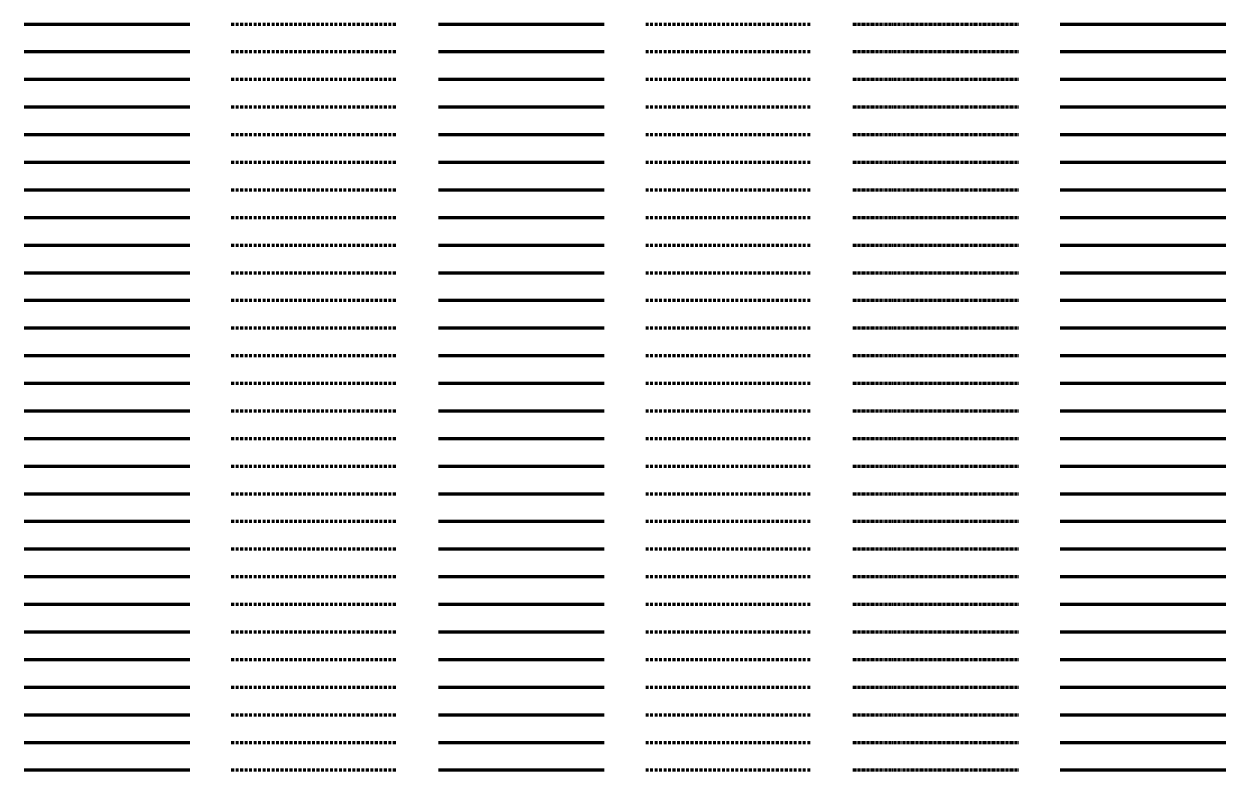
# Model space of a CAD drawing. Header units: metres. Extents: x -170 to 2070, y -13 to 17840.
# Drawn here: x 150 to 1020, y 6120 to 6660 of the extents above; entities that cross this region are included whole.
import ezdxf
from ezdxf.lldxf.tags import DXFTag

# ---------------------------------------------------------------- set-up
doc = ezdxf.new("R2010")
doc.units = ezdxf.units.M
doc.linetypes.add('KL-SO', pattern=[3.25, 2, -1.25])
doc.linetypes.add('KL-VERLATEN-SO', pattern=[3.25, 2, -0.5, 0.25, -0.5])
for name, color, linetype, lineweight in [('B-OI-KL-ET_LS_MANTELBUIS_HDPE FLEXIBEL_200-G', 7, 'Continuous', 70), ('B-OI-KL-ET_LS_MANTELBUIS_HDPE FLEXIBEL_200-RESERVE-G', 7, 'KL-RESERVE-SO', 70), ('B-OI-KL-ET_LS_MANTELBUIS_HDPE FLEXIBEL_200-VERLATEN-G', 7, 'KL-VERLATEN-SO', 70), ('B-OI-KL-ET_LS_MANTELBUIS_HDPE FLEXIBEL_32-G', 7, 'Continuous', 70), ('B-OI-KL-ET_LS_MANTELBUIS_HDPE FLEXIBEL_32-RESERVE-G', 7, 'KL-RESERVE-SO', 70), ('B-OI-KL-ET_LS_MANTELBUIS_HDPE FLEXIBEL_32-VERLATEN-G', 7, 'KL-VERLATEN-SO', 70), ('B-OI-KL-ET_LS_MANTELBUIS_HDPE FLEXIBEL_50-G', 7, 'Continuous', 70), ('B-OI-KL-ET_LS_MANTELBUIS_HDPE FLEXIBEL_50-RESERVE-G', 7, 'KL-RESERVE-SO', 70), ('B-OI-KL-ET_LS_MANTELBUIS_HDPE FLEXIBEL_50-VERLATEN-G', 7, 'KL-VERLATEN-SO', 70), ('B-OI-KL-ET_LS_MANTELBUIS_HDPE FLEXIBEL_75-G', 7, 'Continuous', 70), ('B-OI-KL-ET_LS_MANTELBUIS_HDPE FLEXIBEL_75-RESERVE-G', 7, 'KL-RESERVE-SO', 70), ('B-OI-KL-ET_LS_MANTELBUIS_HDPE FLEXIBEL_75-VERLATEN-G', 7, 'KL-VERLATEN-SO', 70), ('B-OI-KL-ET_LS_MANTELBUIS_OVERIG-G', 7, 'Continuous', 70), ('B-OI-KL-ET_LS_MANTELBUIS_OVERIG-RESERVE-G', 7, 'KL-RESERVE-SO', 70), ('B-OI-KL-ET_LS_MANTELBUIS_OVERIG-VERLATEN-G', 7, 'KL-VERLATEN-SO', 70), ('B-OI-KL-ET_LS_MANTELBUIS_PE 100 SDR 11-G', 7, 'Continuous', 70), ('B-OI-KL-ET_LS_MANTELBUIS_PE 100 SDR 11-RESERVE-G', 7, 'KL-RESERVE-SO', 70), ('B-OI-KL-ET_LS_MANTELBUIS_PE 100 SDR 11-VERLATEN-G', 7, 'KL-VERLATEN-SO', 70), ('B-OI-KL-ET_LS_MANTELBUIS_PE 100 SDR 11_110-G', 7, 'Continuous', 70), ('B-OI-KL-ET_LS_MANTELBUIS_PE 100 SDR 11_110-RESERVE-G', 7, 'KL-RESERVE-SO', 70), ('B-OI-KL-ET_LS_MANTELBUIS_PE 100 SDR 11_110-VERLATEN-G', 7, 'KL-VERLATEN-SO', 70), ('B-OI-KL-ET_LS_MANTELBUIS_PE 100 SDR 11_125-G', 7, 'Continuous', 70), ('B-OI-KL-ET_LS_MANTELBUIS_PE 100 SDR 11_125-RESERVE-G', 7, 'KL-RESERVE-SO', 70), ('B-OI-KL-ET_LS_MANTELBUIS_PE 100 SDR 11_125-VERLATEN-G', 7, 'KL-VERLATEN-SO', 70), ('B-OI-KL-ET_LS_MANTELBUIS_PE 100 SDR 11_160-G', 7, 'Continuous', 70), ('B-OI-KL-ET_LS_MANTELBUIS_PE 100 SDR 11_160-RESERVE-G', 7, 'KL-RESERVE-SO', 70), ('B-OI-KL-ET_LS_MANTELBUIS_PE 100 SDR 11_160-VERLATEN-G', 7, 'KL-VERLATEN-SO', 70), ('B-OI-KL-ET_LS_MANTELBUIS_PE 100 SDR 11_200-G', 7, 'Continuous', 70), ('B-OI-KL-ET_LS_MANTELBUIS_PE 100 SDR 11_200-RESERVE-G', 7, 'KL-RESERVE-SO', 70), ('B-OI-KL-ET_LS_MANTELBUIS_PE 100 SDR 11_200-VERLATEN-G', 7, 'KL-VERLATEN-SO', 70), ('B-OI-KL-ET_LS_MANTELBUIS_PE 100 SDR 11_250-G', 7, 'Continuous', 70), ('B-OI-KL-ET_LS_MANTELBUIS_PE 100 SDR 11_250-RESERVE-G', 7, 'KL-RESERVE-SO', 70), ('B-OI-KL-ET_LS_MANTELBUIS_PE 100 SDR 11_250-VERLATEN-G', 7, 'KL-VERLATEN-SO', 70), ('B-OI-KL-ET_LS_MANTELBUIS_PE 100 SDR 11_315-G', 7, 'Continuous', 70), ('B-OI-KL-ET_LS_MANTELBUIS_PE 100 SDR 11_315-RESERVE-G', 7, 'KL-RESERVE-SO', 70), ('B-OI-KL-ET_LS_MANTELBUIS_PE 100 SDR 11_315-VERLATEN-G', 7, 'KL-VERLATEN-SO', 70), ('B-OI-KL-ET_LS_MANTELBUIS_PE 100 SDR 11_63-G', 7, 'Continuous', 70), ('B-OI-KL-ET_LS_MANTELBUIS_PE 100 SDR 11_63-RESERVE-G', 7, 'KL-RESERVE-SO', 70), ('B-OI-KL-ET_LS_MANTELBUIS_PE 100 SDR 11_63-VERLATEN-G', 7, 'KL-VERLATEN-SO', 70), ('B-OI-KL-ET_LS_MANTELBUIS_PE 100 SDR 11_75-G', 7, 'Continuous', 70), ('B-OI-KL-ET_LS_MANTELBUIS_PE 100 SDR 11_75-RESERVE-G', 7, 'KL-RESERVE-SO', 70), ('B-OI-KL-ET_LS_MANTELBUIS_PE 100 SDR 11_75-VERLATEN-G', 7, 'KL-VERLATEN-SO', 70), ('B-OI-KL-ET_LS_MANTELBUIS_PE 100 SDR 17.6-G', 7, 'Continuous', 70), ('B-OI-KL-ET_LS_MANTELBUIS_PE 100 SDR 17.6-RESERVE-G', 7, 'KL-RESERVE-SO', 70), ('B-OI-KL-ET_LS_MANTELBUIS_PE 100 SDR 17.6-VERLATEN-G', 7, 'KL-VERLATEN-SO', 70), ('B-OI-KL-ET_LS_MANTELBUIS_PE 100 SDR 17.6_110-G', 7, 'Continuous', 70), ('B-OI-KL-ET_LS_MANTELBUIS_PE 100 SDR 17.6_110-RESERVE-G', 7, 'KL-RESERVE-SO', 70), ('B-OI-KL-ET_LS_MANTELBUIS_PE 100 SDR 17.6_110-VERLATEN-G', 7, 'KL-VERLATEN-SO', 70), ('B-OI-KL-ET_LS_MANTELBUIS_PE 100 SDR 17.6_125-G', 7, 'Continuous', 70), ('B-OI-KL-ET_LS_MANTELBUIS_PE 100 SDR 17.6_125-RESERVE-G', 7, 'KL-RESERVE-SO', 70), ('B-OI-KL-ET_LS_MANTELBUIS_PE 100 SDR 17.6_125-VERLATEN-G', 7, 'KL-VERLATEN-SO', 70), ('B-OI-KL-ET_LS_MANTELBUIS_PE 100 SDR 17.6_160-G', 7, 'Continuous', 70), ('B-OI-KL-ET_LS_MANTELBUIS_PE 100 SDR 17.6_160-RESERVE-G', 7, 'KL-RESERVE-SO', 70), ('B-OI-KL-ET_LS_MANTELBUIS_PE 100 SDR 17.6_160-VERLATEN-G', 7, 'KL-VERLATEN-SO', 70), ('B-OI-KL-ET_LS_MANTELBUIS_PE 100 SDR 17.6_200-G', 7, 'Continuous', 70), ('B-OI-KL-ET_LS_MANTELBUIS_PE 100 SDR 17.6_200-RESERVE-G', 7, 'KL-RESERVE-SO', 70), ('B-OI-KL-ET_LS_MANTELBUIS_PE 100 SDR 17.6_200-VERLATEN-G', 7, 'KL-VERLATEN-SO', 70), ('B-OI-KL-ET_LS_MANTELBUIS_PE 100 SDR 17.6_250-G', 7, 'Continuous', 70), ('B-OI-KL-ET_LS_MANTELBUIS_PE 100 SDR 17.6_250-RESERVE-G', 7, 'KL-RESERVE-SO', 70), ('B-OI-KL-ET_LS_MANTELBUIS_PE 100 SDR 17.6_250-VERLATEN-G', 7, 'KL-VERLATEN-SO', 70), ('B-OI-KL-ET_LS_MANTELBUIS_PE 100 SDR 17.6_315-G', 7, 'Continuous', 70), ('B-OI-KL-ET_LS_MANTELBUIS_PE 100 SDR 17.6_315-RESERVE-G', 7, 'KL-RESERVE-SO', 70), ('B-OI-KL-ET_LS_MANTELBUIS_PE 100 SDR 17.6_315-VERLATEN-G', 7, 'KL-VERLATEN-SO', 70), ('B-OI-KL-ET_LS_MANTELBUIS_PE 100 SDR 17.6_400-G', 7, 'Continuous', 70), ('B-OI-KL-ET_LS_MANTELBUIS_PE 100 SDR 17.6_400-RESERVE-G', 7, 'KL-RESERVE-SO', 70), ('B-OI-KL-ET_LS_MANTELBUIS_PE 100 SDR 17.6_400-VERLATEN-G', 7, 'KL-VERLATEN-SO', 70), ('B-OI-KL-ET_LS_MANTELBUIS_PE 100 SDR 17.6_50-G', 7, 'Continuous', 70), ('B-OI-KL-ET_LS_MANTELBUIS_PE 100 SDR 17.6_50-RESERVE-G', 7, 'KL-RESERVE-SO', 70), ('B-OI-KL-ET_LS_MANTELBUIS_PE 100 SDR 17.6_50-VERLATEN-G', 7, 'KL-VERLATEN-SO', 70), ('B-OI-KL-ET_LS_MANTELBUIS_PE 100 SDR 17.6_63-G', 7, 'Continuous', 70), ('B-OI-KL-ET_LS_MANTELBUIS_PE 100 SDR 17.6_63-RESERVE-G', 7, 'KL-RESERVE-SO', 70), ('B-OI-KL-ET_LS_MANTELBUIS_PE 100 SDR 17.6_63-VERLATEN-G', 7, 'KL-VERLATEN-SO', 70), ('B-OI-KL-ET_LS_MANTELBUIS_PE 100 SDR 17.6_75-G', 7, 'Continuous', 70), ('B-OI-KL-ET_LS_MANTELBUIS_PE 100 SDR 17.6_75-RESERVE-G', 7, 'KL-RESERVE-SO', 70), ('B-OI-KL-ET_LS_MANTELBUIS_PE 100 SDR 17.6_75-VERLATEN-G', 7, 'KL-VERLATEN-SO', 70), ('B-OI-KL-ET_LS_MANTELBUIS_PE 80 SDR 11-G', 7, 'Continuous', 70), ('B-OI-KL-ET_LS_MANTELBUIS_PE 80 SDR 11-RESERVE-G', 7, 'KL-RESERVE-SO', 70), ('B-OI-KL-ET_LS_MANTELBUIS_PE 80 SDR 11-VERLATEN-G', 7, 'KL-VERLATEN-SO', 70), ('B-OI-KL-ET_LS_MANTELBUIS_PE 80 SDR 11_110-G', 7, 'Continuous', 70), ('B-OI-KL-ET_LS_MANTELBUIS_PE 80 SDR 11_110-RESERVE-G', 7, 'KL-RESERVE-SO', 70), ('B-OI-KL-ET_LS_MANTELBUIS_PE 80 SDR 11_110-VERLATEN-G', 7, 'KL-VERLATEN-SO', 70), ('B-OI-KL-ET_LS_MANTELBUIS_PE 80 SDR 11_160-G', 7, 'Continuous', 70), ('B-OI-KL-ET_LS_MANTELBUIS_PE 80 SDR 11_160-RESERVE-G', 7, 'KL-RESERVE-SO', 70), ('B-OI-KL-ET_LS_MANTELBUIS_PE 80 SDR 11_160-VERLATEN-G', 7, 'KL-VERLATEN-SO', 70), ('N-OI-KL-ET_LS_MANTELBUIS_HDPE FLEXIBEL_200-G', 10, 'KL-SO', 70), ('N-OI-KL-ET_LS_MANTELBUIS_HDPE FLEXIBEL_32-G', 10, 'KL-SO', 70), ('N-OI-KL-ET_LS_MANTELBUIS_HDPE FLEXIBEL_50-G', 10, 'KL-SO', 70), ('N-OI-KL-ET_LS_MANTELBUIS_HDPE FLEXIBEL_75-G', 10, 'KL-SO', 70), ('N-OI-KL-ET_LS_MANTELBUIS_OVERIG-G', 10, 'KL-SO', 70), ('N-OI-KL-ET_LS_MANTELBUIS_PE 100 SDR 11-G', 10, 'KL-SO', 70), ('N-OI-KL-ET_LS_MANTELBUIS_PE 100 SDR 11_110-G', 10, 'KL-SO', 70), ('N-OI-KL-ET_LS_MANTELBUIS_PE 100 SDR 11_125-G', 10, 'KL-SO', 70), ('N-OI-KL-ET_LS_MANTELBUIS_PE 100 SDR 11_160-G', 10, 'KL-SO', 70), ('N-OI-KL-ET_LS_MANTELBUIS_PE 100 SDR 11_200-G', 10, 'KL-SO', 70), ('N-OI-KL-ET_LS_MANTELBUIS_PE 100 SDR 11_250-G', 10, 'KL-SO', 70), ('N-OI-KL-ET_LS_MANTELBUIS_PE 100 SDR 11_315-G', 10, 'KL-SO', 70), ('N-OI-KL-ET_LS_MANTELBUIS_PE 100 SDR 11_63-G', 10, 'KL-SO', 70), ('N-OI-KL-ET_LS_MANTELBUIS_PE 100 SDR 11_75-G', 10, 'KL-SO', 70), ('N-OI-KL-ET_LS_MANTELBUIS_PE 100 SDR 17.6-G', 10, 'KL-SO', 70), ('N-OI-KL-ET_LS_MANTELBUIS_PE 100 SDR 17.6_110-G', 10, 'KL-SO', 70), ('N-OI-KL-ET_LS_MANTELBUIS_PE 100 SDR 17.6_125-G', 10, 'KL-SO', 70), ('N-OI-KL-ET_LS_MANTELBUIS_PE 100 SDR 17.6_160-G', 10, 'KL-SO', 70), ('N-OI-KL-ET_LS_MANTELBUIS_PE 100 SDR 17.6_200-G', 10, 'KL-SO', 70), ('N-OI-KL-ET_LS_MANTELBUIS_PE 100 SDR 17.6_250-G', 10, 'KL-SO', 70), ('N-OI-KL-ET_LS_MANTELBUIS_PE 100 SDR 17.6_315-G', 10, 'KL-SO', 70), ('N-OI-KL-ET_LS_MANTELBUIS_PE 100 SDR 17.6_400-G', 10, 'KL-SO', 70), ('N-OI-KL-ET_LS_MANTELBUIS_PE 100 SDR 17.6_50-G', 10, 'KL-SO', 70), ('N-OI-KL-ET_LS_MANTELBUIS_PE 100 SDR 17.6_63-G', 10, 'KL-SO', 70), ('N-OI-KL-ET_LS_MANTELBUIS_PE 100 SDR 17.6_75-G', 10, 'KL-SO', 70), ('N-OI-KL-ET_LS_MANTELBUIS_PE 80 SDR 11-G', 10, 'KL-SO', 70), ('N-OI-KL-ET_LS_MANTELBUIS_PE 80 SDR 11_110-G', 10, 'KL-SO', 70), ('N-OI-KL-ET_LS_MANTELBUIS_PE 80 SDR 11_160-G', 10, 'KL-SO', 70), ('R-OI-KL-ET_LS_MANTELBUIS_HDPE FLEXIBEL_200-G', 10, 'KL-SO', 70), ('R-OI-KL-ET_LS_MANTELBUIS_HDPE FLEXIBEL_32-G', 10, 'KL-SO', 70), ('R-OI-KL-ET_LS_MANTELBUIS_HDPE FLEXIBEL_50-G', 10, 'KL-SO', 70), ('R-OI-KL-ET_LS_MANTELBUIS_HDPE FLEXIBEL_75-G', 10, 'KL-SO', 70), ('R-OI-KL-ET_LS_MANTELBUIS_OVERIG-G', 10, 'KL-SO', 70), ('R-OI-KL-ET_LS_MANTELBUIS_PE 100 SDR 11-G', 10, 'KL-SO', 70), ('R-OI-KL-ET_LS_MANTELBUIS_PE 100 SDR 11_110-G', 10, 'KL-SO', 70), ('R-OI-KL-ET_LS_MANTELBUIS_PE 100 SDR 11_125-G', 10, 'KL-SO', 70), ('R-OI-KL-ET_LS_MANTELBUIS_PE 100 SDR 11_160-G', 10, 'KL-SO', 70), ('R-OI-KL-ET_LS_MANTELBUIS_PE 100 SDR 11_200-G', 10, 'KL-SO', 70), ('R-OI-KL-ET_LS_MANTELBUIS_PE 100 SDR 11_250-G', 10, 'KL-SO', 70), ('R-OI-KL-ET_LS_MANTELBUIS_PE 100 SDR 11_315-G', 10, 'KL-SO', 70), ('R-OI-KL-ET_LS_MANTELBUIS_PE 100 SDR 11_63-G', 10, 'KL-SO', 70), ('R-OI-KL-ET_LS_MANTELBUIS_PE 100 SDR 11_75-G', 10, 'KL-SO', 70), ('R-OI-KL-ET_LS_MANTELBUIS_PE 100 SDR 17.6-G', 10, 'KL-SO', 70), ('R-OI-KL-ET_LS_MANTELBUIS_PE 100 SDR 17.6_110-G', 10, 'KL-SO', 70), ('R-OI-KL-ET_LS_MANTELBUIS_PE 100 SDR 17.6_125-G', 10, 'KL-SO', 70), ('R-OI-KL-ET_LS_MANTELBUIS_PE 100 SDR 17.6_160-G', 10, 'KL-SO', 70), ('R-OI-KL-ET_LS_MANTELBUIS_PE 100 SDR 17.6_200-G', 10, 'KL-SO', 70), ('R-OI-KL-ET_LS_MANTELBUIS_PE 100 SDR 17.6_250-G', 10, 'KL-SO', 70), ('R-OI-KL-ET_LS_MANTELBUIS_PE 100 SDR 17.6_315-G', 10, 'KL-SO', 70), ('R-OI-KL-ET_LS_MANTELBUIS_PE 100 SDR 17.6_400-G', 10, 'KL-SO', 70), ('R-OI-KL-ET_LS_MANTELBUIS_PE 100 SDR 17.6_50-G', 10, 'KL-SO', 70), ('R-OI-KL-ET_LS_MANTELBUIS_PE 100 SDR 17.6_63-G', 10, 'KL-SO', 70), ('R-OI-KL-ET_LS_MANTELBUIS_PE 100 SDR 17.6_75-G', 10, 'KL-SO', 70), ('R-OI-KL-ET_LS_MANTELBUIS_PE 80 SDR 11-G', 10, 'KL-SO', 70), ('R-OI-KL-ET_LS_MANTELBUIS_PE 80 SDR 11_110-G', 10, 'KL-SO', 70), ('R-OI-KL-ET_LS_MANTELBUIS_PE 80 SDR 11_160-G', 10, 'KL-SO', 70), ('V-OI-KL-ET_LS_MANTELBUIS_HDPE FLEXIBEL_200-G', 7, 'V-KL-SO', 70), ('V-OI-KL-ET_LS_MANTELBUIS_HDPE FLEXIBEL_32-G', 7, 'V-KL-SO', 70), ('V-OI-KL-ET_LS_MANTELBUIS_HDPE FLEXIBEL_50-G', 7, 'V-KL-SO', 70), ('V-OI-KL-ET_LS_MANTELBUIS_HDPE FLEXIBEL_75-G', 7, 'V-KL-SO', 70), ('V-OI-KL-ET_LS_MANTELBUIS_OVERIG-G', 7, 'V-KL-SO', 70), ('V-OI-KL-ET_LS_MANTELBUIS_PE 100 SDR 11-G', 7, 'V-KL-SO', 70), ('V-OI-KL-ET_LS_MANTELBUIS_PE 100 SDR 11_110-G', 7, 'V-KL-SO', 70), ('V-OI-KL-ET_LS_MANTELBUIS_PE 100 SDR 11_125-G', 7, 'V-KL-SO', 70), ('V-OI-KL-ET_LS_MANTELBUIS_PE 100 SDR 11_160-G', 7, 'V-KL-SO', 70), ('V-OI-KL-ET_LS_MANTELBUIS_PE 100 SDR 11_200-G', 7, 'V-KL-SO', 70), ('V-OI-KL-ET_LS_MANTELBUIS_PE 100 SDR 11_250-G', 7, 'V-KL-SO', 70), ('V-OI-KL-ET_LS_MANTELBUIS_PE 100 SDR 11_315-G', 7, 'V-KL-SO', 70), ('V-OI-KL-ET_LS_MANTELBUIS_PE 100 SDR 11_63-G', 7, 'V-KL-SO', 70), ('V-OI-KL-ET_LS_MANTELBUIS_PE 100 SDR 11_75-G', 7, 'V-KL-SO', 70), ('V-OI-KL-ET_LS_MANTELBUIS_PE 100 SDR 17.6-G', 7, 'V-KL-SO', 70), ('V-OI-KL-ET_LS_MANTELBUIS_PE 100 SDR 17.6_110-G', 7, 'V-KL-SO', 70), ('V-OI-KL-ET_LS_MANTELBUIS_PE 100 SDR 17.6_125-G', 7, 'V-KL-SO', 70), ('V-OI-KL-ET_LS_MANTELBUIS_PE 100 SDR 17.6_160-G', 7, 'V-KL-SO', 70), ('V-OI-KL-ET_LS_MANTELBUIS_PE 100 SDR 17.6_200-G', 7, 'V-KL-SO', 70), ('V-OI-KL-ET_LS_MANTELBUIS_PE 100 SDR 17.6_250-G', 7, 'V-KL-SO', 70), ('V-OI-KL-ET_LS_MANTELBUIS_PE 100 SDR 17.6_315-G', 7, 'V-KL-SO', 70), ('V-OI-KL-ET_LS_MANTELBUIS_PE 100 SDR 17.6_400-G', 7, 'V-KL-SO', 70), ('V-OI-KL-ET_LS_MANTELBUIS_PE 100 SDR 17.6_50-G', 7, 'V-KL-SO', 70), ('V-OI-KL-ET_LS_MANTELBUIS_PE 100 SDR 17.6_63-G', 7, 'V-KL-SO', 70), ('V-OI-KL-ET_LS_MANTELBUIS_PE 100 SDR 17.6_75-G', 7, 'V-KL-SO', 70), ('V-OI-KL-ET_LS_MANTELBUIS_PE 80 SDR 11-G', 7, 'V-KL-SO', 70), ('V-OI-KL-ET_LS_MANTELBUIS_PE 80 SDR 11_110-G', 7, 'V-KL-SO', 70), ('V-OI-KL-ET_LS_MANTELBUIS_PE 80 SDR 11_160-G', 7, 'V-KL-SO', 70)]:
    doc.layers.add(name, color=color, linetype=linetype, lineweight=lineweight)
tags = doc.linetypes.add('KL-RESERVE-SO', pattern='A,7,-2,["RS",Standard,S=1,R=0,X=-1,Y=-0.5],-1.5', length=10.5).pattern_tags.tags
tags[6] = DXFTag(74, 10)
doc.linetypes.add('V-KL-SO', pattern='A,2,[24,nlcs.shx,S=0.75,R=0,X=0,Y=0],2', length=4)

msp = doc.modelspace()

# ---------------------------------------------------------------- linework, layer by layer
at = {"layer": 'B-OI-KL-ET_LS_MANTELBUIS_HDPE FLEXIBEL_200-G'}
msp.add_line((150, 6120), (270, 6120), dxfattribs=at)
at = {"layer": 'B-OI-KL-ET_LS_MANTELBUIS_HDPE FLEXIBEL_200-RESERVE-G'}
msp.add_line((900, 6120), (1020, 6120), dxfattribs=at)
at = {"layer": 'B-OI-KL-ET_LS_MANTELBUIS_HDPE FLEXIBEL_200-VERLATEN-G'}
msp.add_line((750, 6120), (870, 6120), dxfattribs=at)
at = {"layer": 'B-OI-KL-ET_LS_MANTELBUIS_HDPE FLEXIBEL_32-G'}
msp.add_line((150, 6140), (270, 6140), dxfattribs=at)
at = {"layer": 'B-OI-KL-ET_LS_MANTELBUIS_HDPE FLEXIBEL_32-RESERVE-G'}
msp.add_line((900, 6140), (1020, 6140), dxfattribs=at)
at = {"layer": 'B-OI-KL-ET_LS_MANTELBUIS_HDPE FLEXIBEL_32-VERLATEN-G'}
msp.add_line((750, 6140), (870, 6140), dxfattribs=at)
at = {"layer": 'B-OI-KL-ET_LS_MANTELBUIS_HDPE FLEXIBEL_50-G'}
msp.add_line((150, 6160), (270, 6160), dxfattribs=at)
at = {"layer": 'B-OI-KL-ET_LS_MANTELBUIS_HDPE FLEXIBEL_50-RESERVE-G'}
msp.add_line((900, 6160), (1020, 6160), dxfattribs=at)
at = {"layer": 'B-OI-KL-ET_LS_MANTELBUIS_HDPE FLEXIBEL_50-VERLATEN-G'}
msp.add_line((750, 6160), (870, 6160), dxfattribs=at)
at = {"layer": 'B-OI-KL-ET_LS_MANTELBUIS_HDPE FLEXIBEL_75-G'}
msp.add_line((150, 6180), (270, 6180), dxfattribs=at)
at = {"layer": 'B-OI-KL-ET_LS_MANTELBUIS_HDPE FLEXIBEL_75-RESERVE-G'}
msp.add_line((900, 6180), (1020, 6180), dxfattribs=at)
at = {"layer": 'B-OI-KL-ET_LS_MANTELBUIS_HDPE FLEXIBEL_75-VERLATEN-G'}
msp.add_line((750, 6180), (870, 6180), dxfattribs=at)
at = {"layer": 'B-OI-KL-ET_LS_MANTELBUIS_OVERIG-G'}
msp.add_line((150, 6200), (270, 6200), dxfattribs=at)
at = {"layer": 'B-OI-KL-ET_LS_MANTELBUIS_OVERIG-RESERVE-G'}
msp.add_line((900, 6200), (1020, 6200), dxfattribs=at)
at = {"layer": 'B-OI-KL-ET_LS_MANTELBUIS_OVERIG-VERLATEN-G'}
msp.add_line((750, 6200), (870, 6200), dxfattribs=at)
at = {"layer": 'B-OI-KL-ET_LS_MANTELBUIS_PE 100 SDR 11-G'}
msp.add_line((150, 6220), (270, 6220), dxfattribs=at)
at = {"layer": 'B-OI-KL-ET_LS_MANTELBUIS_PE 100 SDR 11-RESERVE-G'}
msp.add_line((900, 6220), (1020, 6220), dxfattribs=at)
at = {"layer": 'B-OI-KL-ET_LS_MANTELBUIS_PE 100 SDR 11-VERLATEN-G'}
msp.add_line((750, 6220), (870, 6220), dxfattribs=at)
at = {"layer": 'B-OI-KL-ET_LS_MANTELBUIS_PE 100 SDR 11_110-G'}
msp.add_line((150, 6240), (270, 6240), dxfattribs=at)
at = {"layer": 'B-OI-KL-ET_LS_MANTELBUIS_PE 100 SDR 11_110-RESERVE-G'}
msp.add_line((900, 6240), (1020, 6240), dxfattribs=at)
at = {"layer": 'B-OI-KL-ET_LS_MANTELBUIS_PE 100 SDR 11_110-VERLATEN-G'}
msp.add_line((750, 6240), (870, 6240), dxfattribs=at)
at = {"layer": 'B-OI-KL-ET_LS_MANTELBUIS_PE 100 SDR 11_125-G'}
msp.add_line((150, 6260), (270, 6260), dxfattribs=at)
at = {"layer": 'B-OI-KL-ET_LS_MANTELBUIS_PE 100 SDR 11_125-RESERVE-G'}
msp.add_line((900, 6260), (1020, 6260), dxfattribs=at)
at = {"layer": 'B-OI-KL-ET_LS_MANTELBUIS_PE 100 SDR 11_125-VERLATEN-G'}
msp.add_line((750, 6260), (870, 6260), dxfattribs=at)
at = {"layer": 'B-OI-KL-ET_LS_MANTELBUIS_PE 100 SDR 11_160-G'}
msp.add_line((150, 6280), (270, 6280), dxfattribs=at)
at = {"layer": 'B-OI-KL-ET_LS_MANTELBUIS_PE 100 SDR 11_160-RESERVE-G'}
msp.add_line((900, 6280), (1020, 6280), dxfattribs=at)
at = {"layer": 'B-OI-KL-ET_LS_MANTELBUIS_PE 100 SDR 11_160-VERLATEN-G'}
msp.add_line((750, 6280), (870, 6280), dxfattribs=at)
at = {"layer": 'B-OI-KL-ET_LS_MANTELBUIS_PE 100 SDR 11_200-G'}
msp.add_line((150, 6300), (270, 6300), dxfattribs=at)
at = {"layer": 'B-OI-KL-ET_LS_MANTELBUIS_PE 100 SDR 11_200-RESERVE-G'}
msp.add_line((900, 6300), (1020, 6300), dxfattribs=at)
at = {"layer": 'B-OI-KL-ET_LS_MANTELBUIS_PE 100 SDR 11_200-VERLATEN-G'}
msp.add_line((750, 6300), (870, 6300), dxfattribs=at)
at = {"layer": 'B-OI-KL-ET_LS_MANTELBUIS_PE 100 SDR 11_250-G'}
msp.add_line((150, 6320), (270, 6320), dxfattribs=at)
at = {"layer": 'B-OI-KL-ET_LS_MANTELBUIS_PE 100 SDR 11_250-RESERVE-G'}
msp.add_line((900, 6320), (1020, 6320), dxfattribs=at)
at = {"layer": 'B-OI-KL-ET_LS_MANTELBUIS_PE 100 SDR 11_250-VERLATEN-G'}
msp.add_line((750, 6320), (870, 6320), dxfattribs=at)
at = {"layer": 'B-OI-KL-ET_LS_MANTELBUIS_PE 100 SDR 11_315-G'}
msp.add_line((150, 6340), (270, 6340), dxfattribs=at)
at = {"layer": 'B-OI-KL-ET_LS_MANTELBUIS_PE 100 SDR 11_315-RESERVE-G'}
msp.add_line((900, 6340), (1020, 6340), dxfattribs=at)
at = {"layer": 'B-OI-KL-ET_LS_MANTELBUIS_PE 100 SDR 11_315-VERLATEN-G'}
msp.add_line((750, 6340), (870, 6340), dxfattribs=at)
at = {"layer": 'B-OI-KL-ET_LS_MANTELBUIS_PE 100 SDR 11_63-G'}
msp.add_line((150, 6360), (270, 6360), dxfattribs=at)
at = {"layer": 'B-OI-KL-ET_LS_MANTELBUIS_PE 100 SDR 11_63-RESERVE-G'}
msp.add_line((900, 6360), (1020, 6360), dxfattribs=at)
at = {"layer": 'B-OI-KL-ET_LS_MANTELBUIS_PE 100 SDR 11_63-VERLATEN-G'}
msp.add_line((750, 6360), (870, 6360), dxfattribs=at)
at = {"layer": 'B-OI-KL-ET_LS_MANTELBUIS_PE 100 SDR 11_75-G'}
msp.add_line((150, 6380), (270, 6380), dxfattribs=at)
at = {"layer": 'B-OI-KL-ET_LS_MANTELBUIS_PE 100 SDR 11_75-RESERVE-G'}
msp.add_line((900, 6380), (1020, 6380), dxfattribs=at)
at = {"layer": 'B-OI-KL-ET_LS_MANTELBUIS_PE 100 SDR 11_75-VERLATEN-G'}
msp.add_line((750, 6380), (870, 6380), dxfattribs=at)
at = {"layer": 'B-OI-KL-ET_LS_MANTELBUIS_PE 100 SDR 17.6-G'}
msp.add_line((150, 6400), (270, 6400), dxfattribs=at)
at = {"layer": 'B-OI-KL-ET_LS_MANTELBUIS_PE 100 SDR 17.6-RESERVE-G'}
msp.add_line((900, 6400), (1020, 6400), dxfattribs=at)
at = {"layer": 'B-OI-KL-ET_LS_MANTELBUIS_PE 100 SDR 17.6-VERLATEN-G'}
msp.add_line((750, 6400), (870, 6400), dxfattribs=at)
at = {"layer": 'B-OI-KL-ET_LS_MANTELBUIS_PE 100 SDR 17.6_110-G'}
msp.add_line((150, 6420), (270, 6420), dxfattribs=at)
at = {"layer": 'B-OI-KL-ET_LS_MANTELBUIS_PE 100 SDR 17.6_110-RESERVE-G'}
msp.add_line((900, 6420), (1020, 6420), dxfattribs=at)
at = {"layer": 'B-OI-KL-ET_LS_MANTELBUIS_PE 100 SDR 17.6_110-VERLATEN-G'}
msp.add_line((750, 6420), (870, 6420), dxfattribs=at)
at = {"layer": 'B-OI-KL-ET_LS_MANTELBUIS_PE 100 SDR 17.6_125-G'}
msp.add_line((150, 6440), (270, 6440), dxfattribs=at)
at = {"layer": 'B-OI-KL-ET_LS_MANTELBUIS_PE 100 SDR 17.6_125-RESERVE-G'}
msp.add_line((900, 6440), (1020, 6440), dxfattribs=at)
at = {"layer": 'B-OI-KL-ET_LS_MANTELBUIS_PE 100 SDR 17.6_125-VERLATEN-G'}
msp.add_line((750, 6440), (870, 6440), dxfattribs=at)
at = {"layer": 'B-OI-KL-ET_LS_MANTELBUIS_PE 100 SDR 17.6_160-G'}
msp.add_line((150, 6460), (270, 6460), dxfattribs=at)
at = {"layer": 'B-OI-KL-ET_LS_MANTELBUIS_PE 100 SDR 17.6_160-RESERVE-G'}
msp.add_line((900, 6460), (1020, 6460), dxfattribs=at)
at = {"layer": 'B-OI-KL-ET_LS_MANTELBUIS_PE 100 SDR 17.6_160-VERLATEN-G'}
msp.add_line((750, 6460), (870, 6460), dxfattribs=at)
at = {"layer": 'B-OI-KL-ET_LS_MANTELBUIS_PE 100 SDR 17.6_200-G'}
msp.add_line((150, 6480), (270, 6480), dxfattribs=at)
at = {"layer": 'B-OI-KL-ET_LS_MANTELBUIS_PE 100 SDR 17.6_200-RESERVE-G'}
msp.add_line((900, 6480), (1020, 6480), dxfattribs=at)
at = {"layer": 'B-OI-KL-ET_LS_MANTELBUIS_PE 100 SDR 17.6_200-VERLATEN-G'}
msp.add_line((750, 6480), (870, 6480), dxfattribs=at)
at = {"layer": 'B-OI-KL-ET_LS_MANTELBUIS_PE 100 SDR 17.6_250-G'}
msp.add_line((150, 6500), (270, 6500), dxfattribs=at)
at = {"layer": 'B-OI-KL-ET_LS_MANTELBUIS_PE 100 SDR 17.6_250-RESERVE-G'}
msp.add_line((900, 6500), (1020, 6500), dxfattribs=at)
at = {"layer": 'B-OI-KL-ET_LS_MANTELBUIS_PE 100 SDR 17.6_250-VERLATEN-G'}
msp.add_line((750, 6500), (870, 6500), dxfattribs=at)
at = {"layer": 'B-OI-KL-ET_LS_MANTELBUIS_PE 100 SDR 17.6_315-G'}
msp.add_line((150, 6520), (270, 6520), dxfattribs=at)
at = {"layer": 'B-OI-KL-ET_LS_MANTELBUIS_PE 100 SDR 17.6_315-RESERVE-G'}
msp.add_line((900, 6520), (1020, 6520), dxfattribs=at)
at = {"layer": 'B-OI-KL-ET_LS_MANTELBUIS_PE 100 SDR 17.6_315-VERLATEN-G'}
msp.add_line((750, 6520), (870, 6520), dxfattribs=at)
at = {"layer": 'B-OI-KL-ET_LS_MANTELBUIS_PE 100 SDR 17.6_400-G'}
msp.add_line((150, 6540), (270, 6540), dxfattribs=at)
at = {"layer": 'B-OI-KL-ET_LS_MANTELBUIS_PE 100 SDR 17.6_400-RESERVE-G'}
msp.add_line((900, 6540), (1020, 6540), dxfattribs=at)
at = {"layer": 'B-OI-KL-ET_LS_MANTELBUIS_PE 100 SDR 17.6_400-VERLATEN-G'}
msp.add_line((750, 6540), (870, 6540), dxfattribs=at)
at = {"layer": 'B-OI-KL-ET_LS_MANTELBUIS_PE 100 SDR 17.6_50-G'}
msp.add_line((150, 6560), (270, 6560), dxfattribs=at)
at = {"layer": 'B-OI-KL-ET_LS_MANTELBUIS_PE 100 SDR 17.6_50-RESERVE-G'}
msp.add_line((900, 6560), (1020, 6560), dxfattribs=at)
at = {"layer": 'B-OI-KL-ET_LS_MANTELBUIS_PE 100 SDR 17.6_50-VERLATEN-G'}
msp.add_line((750, 6560), (870, 6560), dxfattribs=at)
at = {"layer": 'B-OI-KL-ET_LS_MANTELBUIS_PE 100 SDR 17.6_63-G'}
msp.add_line((150, 6580), (270, 6580), dxfattribs=at)
at = {"layer": 'B-OI-KL-ET_LS_MANTELBUIS_PE 100 SDR 17.6_63-RESERVE-G'}
msp.add_line((900, 6580), (1020, 6580), dxfattribs=at)
at = {"layer": 'B-OI-KL-ET_LS_MANTELBUIS_PE 100 SDR 17.6_63-VERLATEN-G'}
msp.add_line((750, 6580), (870, 6580), dxfattribs=at)
at = {"layer": 'B-OI-KL-ET_LS_MANTELBUIS_PE 100 SDR 17.6_75-G'}
msp.add_line((150, 6600), (270, 6600), dxfattribs=at)
at = {"layer": 'B-OI-KL-ET_LS_MANTELBUIS_PE 100 SDR 17.6_75-RESERVE-G'}
msp.add_line((900, 6600), (1020, 6600), dxfattribs=at)
at = {"layer": 'B-OI-KL-ET_LS_MANTELBUIS_PE 100 SDR 17.6_75-VERLATEN-G'}
msp.add_line((750, 6600), (870, 6600), dxfattribs=at)
at = {"layer": 'B-OI-KL-ET_LS_MANTELBUIS_PE 80 SDR 11-G'}
msp.add_line((150, 6620), (270, 6620), dxfattribs=at)
at = {"layer": 'B-OI-KL-ET_LS_MANTELBUIS_PE 80 SDR 11-RESERVE-G'}
msp.add_line((900, 6620), (1020, 6620), dxfattribs=at)
at = {"layer": 'B-OI-KL-ET_LS_MANTELBUIS_PE 80 SDR 11-VERLATEN-G'}
msp.add_line((750, 6620), (870, 6620), dxfattribs=at)
at = {"layer": 'B-OI-KL-ET_LS_MANTELBUIS_PE 80 SDR 11_110-G'}
msp.add_line((150, 6640), (270, 6640), dxfattribs=at)
at = {"layer": 'B-OI-KL-ET_LS_MANTELBUIS_PE 80 SDR 11_110-RESERVE-G'}
msp.add_line((900, 6640), (1020, 6640), dxfattribs=at)
at = {"layer": 'B-OI-KL-ET_LS_MANTELBUIS_PE 80 SDR 11_110-VERLATEN-G'}
msp.add_line((750, 6640), (870, 6640), dxfattribs=at)
at = {"layer": 'B-OI-KL-ET_LS_MANTELBUIS_PE 80 SDR 11_160-G'}
msp.add_line((150, 6660), (270, 6660), dxfattribs=at)
at = {"layer": 'B-OI-KL-ET_LS_MANTELBUIS_PE 80 SDR 11_160-RESERVE-G'}
msp.add_line((900, 6660), (1020, 6660), dxfattribs=at)
at = {"layer": 'B-OI-KL-ET_LS_MANTELBUIS_PE 80 SDR 11_160-VERLATEN-G'}
msp.add_line((750, 6660), (870, 6660), dxfattribs=at)
at = {"layer": 'N-OI-KL-ET_LS_MANTELBUIS_HDPE FLEXIBEL_200-G'}
msp.add_line((300, 6120), (420, 6120), dxfattribs=at)
at = {"layer": 'N-OI-KL-ET_LS_MANTELBUIS_HDPE FLEXIBEL_32-G'}
msp.add_line((300, 6140), (420, 6140), dxfattribs=at)
at = {"layer": 'N-OI-KL-ET_LS_MANTELBUIS_HDPE FLEXIBEL_50-G'}
msp.add_line((300, 6160), (420, 6160), dxfattribs=at)
at = {"layer": 'N-OI-KL-ET_LS_MANTELBUIS_HDPE FLEXIBEL_75-G'}
msp.add_line((300, 6180), (420, 6180), dxfattribs=at)
at = {"layer": 'N-OI-KL-ET_LS_MANTELBUIS_OVERIG-G'}
msp.add_line((300, 6200), (420, 6200), dxfattribs=at)
at = {"layer": 'N-OI-KL-ET_LS_MANTELBUIS_PE 100 SDR 11-G'}
msp.add_line((300, 6220), (420, 6220), dxfattribs=at)
at = {"layer": 'N-OI-KL-ET_LS_MANTELBUIS_PE 100 SDR 11_110-G'}
msp.add_line((300, 6240), (420, 6240), dxfattribs=at)
at = {"layer": 'N-OI-KL-ET_LS_MANTELBUIS_PE 100 SDR 11_125-G'}
msp.add_line((300, 6260), (420, 6260), dxfattribs=at)
at = {"layer": 'N-OI-KL-ET_LS_MANTELBUIS_PE 100 SDR 11_160-G'}
msp.add_line((300, 6280), (420, 6280), dxfattribs=at)
at = {"layer": 'N-OI-KL-ET_LS_MANTELBUIS_PE 100 SDR 11_200-G'}
msp.add_line((300, 6300), (420, 6300), dxfattribs=at)
at = {"layer": 'N-OI-KL-ET_LS_MANTELBUIS_PE 100 SDR 11_250-G'}
msp.add_line((300, 6320), (420, 6320), dxfattribs=at)
at = {"layer": 'N-OI-KL-ET_LS_MANTELBUIS_PE 100 SDR 11_315-G'}
msp.add_line((300, 6340), (420, 6340), dxfattribs=at)
at = {"layer": 'N-OI-KL-ET_LS_MANTELBUIS_PE 100 SDR 11_63-G'}
msp.add_line((300, 6360), (420, 6360), dxfattribs=at)
at = {"layer": 'N-OI-KL-ET_LS_MANTELBUIS_PE 100 SDR 11_75-G'}
msp.add_line((300, 6380), (420, 6380), dxfattribs=at)
at = {"layer": 'N-OI-KL-ET_LS_MANTELBUIS_PE 100 SDR 17.6-G'}
msp.add_line((300, 6400), (420, 6400), dxfattribs=at)
at = {"layer": 'N-OI-KL-ET_LS_MANTELBUIS_PE 100 SDR 17.6_110-G'}
msp.add_line((300, 6420), (420, 6420), dxfattribs=at)
at = {"layer": 'N-OI-KL-ET_LS_MANTELBUIS_PE 100 SDR 17.6_125-G'}
msp.add_line((300, 6440), (420, 6440), dxfattribs=at)
at = {"layer": 'N-OI-KL-ET_LS_MANTELBUIS_PE 100 SDR 17.6_160-G'}
msp.add_line((300, 6460), (420, 6460), dxfattribs=at)
at = {"layer": 'N-OI-KL-ET_LS_MANTELBUIS_PE 100 SDR 17.6_200-G'}
msp.add_line((300, 6480), (420, 6480), dxfattribs=at)
at = {"layer": 'N-OI-KL-ET_LS_MANTELBUIS_PE 100 SDR 17.6_250-G'}
msp.add_line((300, 6500), (420, 6500), dxfattribs=at)
at = {"layer": 'N-OI-KL-ET_LS_MANTELBUIS_PE 100 SDR 17.6_315-G'}
msp.add_line((300, 6520), (420, 6520), dxfattribs=at)
at = {"layer": 'N-OI-KL-ET_LS_MANTELBUIS_PE 100 SDR 17.6_400-G'}
msp.add_line((300, 6540), (420, 6540), dxfattribs=at)
at = {"layer": 'N-OI-KL-ET_LS_MANTELBUIS_PE 100 SDR 17.6_50-G'}
msp.add_line((300, 6560), (420, 6560), dxfattribs=at)
at = {"layer": 'N-OI-KL-ET_LS_MANTELBUIS_PE 100 SDR 17.6_63-G'}
msp.add_line((300, 6580), (420, 6580), dxfattribs=at)
at = {"layer": 'N-OI-KL-ET_LS_MANTELBUIS_PE 100 SDR 17.6_75-G'}
msp.add_line((300, 6600), (420, 6600), dxfattribs=at)
at = {"layer": 'N-OI-KL-ET_LS_MANTELBUIS_PE 80 SDR 11-G'}
msp.add_line((300, 6620), (420, 6620), dxfattribs=at)
at = {"layer": 'N-OI-KL-ET_LS_MANTELBUIS_PE 80 SDR 11_110-G'}
msp.add_line((300, 6640), (420, 6640), dxfattribs=at)
at = {"layer": 'N-OI-KL-ET_LS_MANTELBUIS_PE 80 SDR 11_160-G'}
msp.add_line((300, 6660), (420, 6660), dxfattribs=at)
at = {"layer": 'R-OI-KL-ET_LS_MANTELBUIS_HDPE FLEXIBEL_200-G'}
msp.add_line((600, 6120), (720, 6120), dxfattribs=at)
at = {"layer": 'R-OI-KL-ET_LS_MANTELBUIS_HDPE FLEXIBEL_32-G'}
msp.add_line((600, 6140), (720, 6140), dxfattribs=at)
at = {"layer": 'R-OI-KL-ET_LS_MANTELBUIS_HDPE FLEXIBEL_50-G'}
msp.add_line((600, 6160), (720, 6160), dxfattribs=at)
at = {"layer": 'R-OI-KL-ET_LS_MANTELBUIS_HDPE FLEXIBEL_75-G'}
msp.add_line((600, 6180), (720, 6180), dxfattribs=at)
at = {"layer": 'R-OI-KL-ET_LS_MANTELBUIS_OVERIG-G'}
msp.add_line((600, 6200), (720, 6200), dxfattribs=at)
at = {"layer": 'R-OI-KL-ET_LS_MANTELBUIS_PE 100 SDR 11-G'}
msp.add_line((600, 6220), (720, 6220), dxfattribs=at)
at = {"layer": 'R-OI-KL-ET_LS_MANTELBUIS_PE 100 SDR 11_110-G'}
msp.add_line((600, 6240), (720, 6240), dxfattribs=at)
at = {"layer": 'R-OI-KL-ET_LS_MANTELBUIS_PE 100 SDR 11_125-G'}
msp.add_line((600, 6260), (720, 6260), dxfattribs=at)
at = {"layer": 'R-OI-KL-ET_LS_MANTELBUIS_PE 100 SDR 11_160-G'}
msp.add_line((600, 6280), (720, 6280), dxfattribs=at)
at = {"layer": 'R-OI-KL-ET_LS_MANTELBUIS_PE 100 SDR 11_200-G'}
msp.add_line((600, 6300), (720, 6300), dxfattribs=at)
at = {"layer": 'R-OI-KL-ET_LS_MANTELBUIS_PE 100 SDR 11_250-G'}
msp.add_line((600, 6320), (720, 6320), dxfattribs=at)
at = {"layer": 'R-OI-KL-ET_LS_MANTELBUIS_PE 100 SDR 11_315-G'}
msp.add_line((600, 6340), (720, 6340), dxfattribs=at)
at = {"layer": 'R-OI-KL-ET_LS_MANTELBUIS_PE 100 SDR 11_63-G'}
msp.add_line((600, 6360), (720, 6360), dxfattribs=at)
at = {"layer": 'R-OI-KL-ET_LS_MANTELBUIS_PE 100 SDR 11_75-G'}
msp.add_line((600, 6380), (720, 6380), dxfattribs=at)
at = {"layer": 'R-OI-KL-ET_LS_MANTELBUIS_PE 100 SDR 17.6-G'}
msp.add_line((600, 6400), (720, 6400), dxfattribs=at)
at = {"layer": 'R-OI-KL-ET_LS_MANTELBUIS_PE 100 SDR 17.6_110-G'}
msp.add_line((600, 6420), (720, 6420), dxfattribs=at)
at = {"layer": 'R-OI-KL-ET_LS_MANTELBUIS_PE 100 SDR 17.6_125-G'}
msp.add_line((600, 6440), (720, 6440), dxfattribs=at)
at = {"layer": 'R-OI-KL-ET_LS_MANTELBUIS_PE 100 SDR 17.6_160-G'}
msp.add_line((600, 6460), (720, 6460), dxfattribs=at)
at = {"layer": 'R-OI-KL-ET_LS_MANTELBUIS_PE 100 SDR 17.6_200-G'}
msp.add_line((600, 6480), (720, 6480), dxfattribs=at)
at = {"layer": 'R-OI-KL-ET_LS_MANTELBUIS_PE 100 SDR 17.6_250-G'}
msp.add_line((600, 6500), (720, 6500), dxfattribs=at)
at = {"layer": 'R-OI-KL-ET_LS_MANTELBUIS_PE 100 SDR 17.6_315-G'}
msp.add_line((600, 6520), (720, 6520), dxfattribs=at)
at = {"layer": 'R-OI-KL-ET_LS_MANTELBUIS_PE 100 SDR 17.6_400-G'}
msp.add_line((600, 6540), (720, 6540), dxfattribs=at)
at = {"layer": 'R-OI-KL-ET_LS_MANTELBUIS_PE 100 SDR 17.6_50-G'}
msp.add_line((600, 6560), (720, 6560), dxfattribs=at)
at = {"layer": 'R-OI-KL-ET_LS_MANTELBUIS_PE 100 SDR 17.6_63-G'}
msp.add_line((600, 6580), (720, 6580), dxfattribs=at)
at = {"layer": 'R-OI-KL-ET_LS_MANTELBUIS_PE 100 SDR 17.6_75-G'}
msp.add_line((600, 6600), (720, 6600), dxfattribs=at)
at = {"layer": 'R-OI-KL-ET_LS_MANTELBUIS_PE 80 SDR 11-G'}
msp.add_line((600, 6620), (720, 6620), dxfattribs=at)
at = {"layer": 'R-OI-KL-ET_LS_MANTELBUIS_PE 80 SDR 11_110-G'}
msp.add_line((600, 6640), (720, 6640), dxfattribs=at)
at = {"layer": 'R-OI-KL-ET_LS_MANTELBUIS_PE 80 SDR 11_160-G'}
msp.add_line((600, 6660), (720, 6660), dxfattribs=at)
at = {"layer": 'V-OI-KL-ET_LS_MANTELBUIS_HDPE FLEXIBEL_200-G'}
msp.add_line((450, 6120), (570, 6120), dxfattribs=at)
at = {"layer": 'V-OI-KL-ET_LS_MANTELBUIS_HDPE FLEXIBEL_32-G'}
msp.add_line((450, 6140), (570, 6140), dxfattribs=at)
at = {"layer": 'V-OI-KL-ET_LS_MANTELBUIS_HDPE FLEXIBEL_50-G'}
msp.add_line((450, 6160), (570, 6160), dxfattribs=at)
at = {"layer": 'V-OI-KL-ET_LS_MANTELBUIS_HDPE FLEXIBEL_75-G'}
msp.add_line((450, 6180), (570, 6180), dxfattribs=at)
at = {"layer": 'V-OI-KL-ET_LS_MANTELBUIS_OVERIG-G'}
msp.add_line((450, 6200), (570, 6200), dxfattribs=at)
at = {"layer": 'V-OI-KL-ET_LS_MANTELBUIS_PE 100 SDR 11-G'}
msp.add_line((450, 6220), (570, 6220), dxfattribs=at)
at = {"layer": 'V-OI-KL-ET_LS_MANTELBUIS_PE 100 SDR 11_110-G'}
msp.add_line((450, 6240), (570, 6240), dxfattribs=at)
at = {"layer": 'V-OI-KL-ET_LS_MANTELBUIS_PE 100 SDR 11_125-G'}
msp.add_line((450, 6260), (570, 6260), dxfattribs=at)
at = {"layer": 'V-OI-KL-ET_LS_MANTELBUIS_PE 100 SDR 11_160-G'}
msp.add_line((450, 6280), (570, 6280), dxfattribs=at)
at = {"layer": 'V-OI-KL-ET_LS_MANTELBUIS_PE 100 SDR 11_200-G'}
msp.add_line((450, 6300), (570, 6300), dxfattribs=at)
at = {"layer": 'V-OI-KL-ET_LS_MANTELBUIS_PE 100 SDR 11_250-G'}
msp.add_line((450, 6320), (570, 6320), dxfattribs=at)
at = {"layer": 'V-OI-KL-ET_LS_MANTELBUIS_PE 100 SDR 11_315-G'}
msp.add_line((450, 6340), (570, 6340), dxfattribs=at)
at = {"layer": 'V-OI-KL-ET_LS_MANTELBUIS_PE 100 SDR 11_63-G'}
msp.add_line((450, 6360), (570, 6360), dxfattribs=at)
at = {"layer": 'V-OI-KL-ET_LS_MANTELBUIS_PE 100 SDR 11_75-G'}
msp.add_line((450, 6380), (570, 6380), dxfattribs=at)
at = {"layer": 'V-OI-KL-ET_LS_MANTELBUIS_PE 100 SDR 17.6-G'}
msp.add_line((450, 6400), (570, 6400), dxfattribs=at)
at = {"layer": 'V-OI-KL-ET_LS_MANTELBUIS_PE 100 SDR 17.6_110-G'}
msp.add_line((450, 6420), (570, 6420), dxfattribs=at)
at = {"layer": 'V-OI-KL-ET_LS_MANTELBUIS_PE 100 SDR 17.6_125-G'}
msp.add_line((450, 6440), (570, 6440), dxfattribs=at)
at = {"layer": 'V-OI-KL-ET_LS_MANTELBUIS_PE 100 SDR 17.6_160-G'}
msp.add_line((450, 6460), (570, 6460), dxfattribs=at)
at = {"layer": 'V-OI-KL-ET_LS_MANTELBUIS_PE 100 SDR 17.6_200-G'}
msp.add_line((450, 6480), (570, 6480), dxfattribs=at)
at = {"layer": 'V-OI-KL-ET_LS_MANTELBUIS_PE 100 SDR 17.6_250-G'}
msp.add_line((450, 6500), (570, 6500), dxfattribs=at)
at = {"layer": 'V-OI-KL-ET_LS_MANTELBUIS_PE 100 SDR 17.6_315-G'}
msp.add_line((450, 6520), (570, 6520), dxfattribs=at)
at = {"layer": 'V-OI-KL-ET_LS_MANTELBUIS_PE 100 SDR 17.6_400-G'}
msp.add_line((450, 6540), (570, 6540), dxfattribs=at)
at = {"layer": 'V-OI-KL-ET_LS_MANTELBUIS_PE 100 SDR 17.6_50-G'}
msp.add_line((450, 6560), (570, 6560), dxfattribs=at)
at = {"layer": 'V-OI-KL-ET_LS_MANTELBUIS_PE 100 SDR 17.6_63-G'}
msp.add_line((450, 6580), (570, 6580), dxfattribs=at)
at = {"layer": 'V-OI-KL-ET_LS_MANTELBUIS_PE 100 SDR 17.6_75-G'}
msp.add_line((450, 6600), (570, 6600), dxfattribs=at)
at = {"layer": 'V-OI-KL-ET_LS_MANTELBUIS_PE 80 SDR 11-G'}
msp.add_line((450, 6620), (570, 6620), dxfattribs=at)
at = {"layer": 'V-OI-KL-ET_LS_MANTELBUIS_PE 80 SDR 11_110-G'}
msp.add_line((450, 6640), (570, 6640), dxfattribs=at)
at = {"layer": 'V-OI-KL-ET_LS_MANTELBUIS_PE 80 SDR 11_160-G'}
msp.add_line((450, 6660), (570, 6660), dxfattribs=at)

doc.saveas('drawing.dxf')
